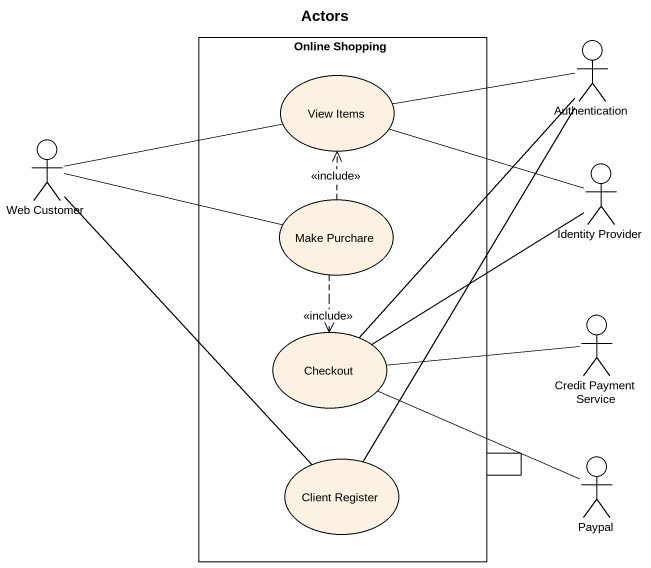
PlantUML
@startuml
title Actors
rectangle "Online Shopping" as Online_Shopping {
  usecase "View Items" as View_Items
  usecase "Make Purchare" as Make_Purchare
  usecase Checkout
  usecase "Client Register" as Client_Register
}
actor Authentication
actor "Web Customer" as Web_Customer
actor "Identity Provider" as Identity_Provider
actor "Credit Payment Service" as Credit_Payment_Service
actor Paypal
Online_Shopping -- Online_Shopping
View_Items -right- Authentication
View_Items -right- Identity_Provider
Web_Customer -right- View_Items
Web_Customer -right- Make_Purchare
Web_Customer -- Client_Register
Make_Purchare .up.> View_Items : <<include>>
Make_Purchare ..> Checkout : <<include>>
Checkout -up- Authentication
Checkout -right- Identity_Provider
Checkout -right- Credit_Payment_Service
Client_Register -up- Authentication
Paypal -left- Checkout
@enduml
